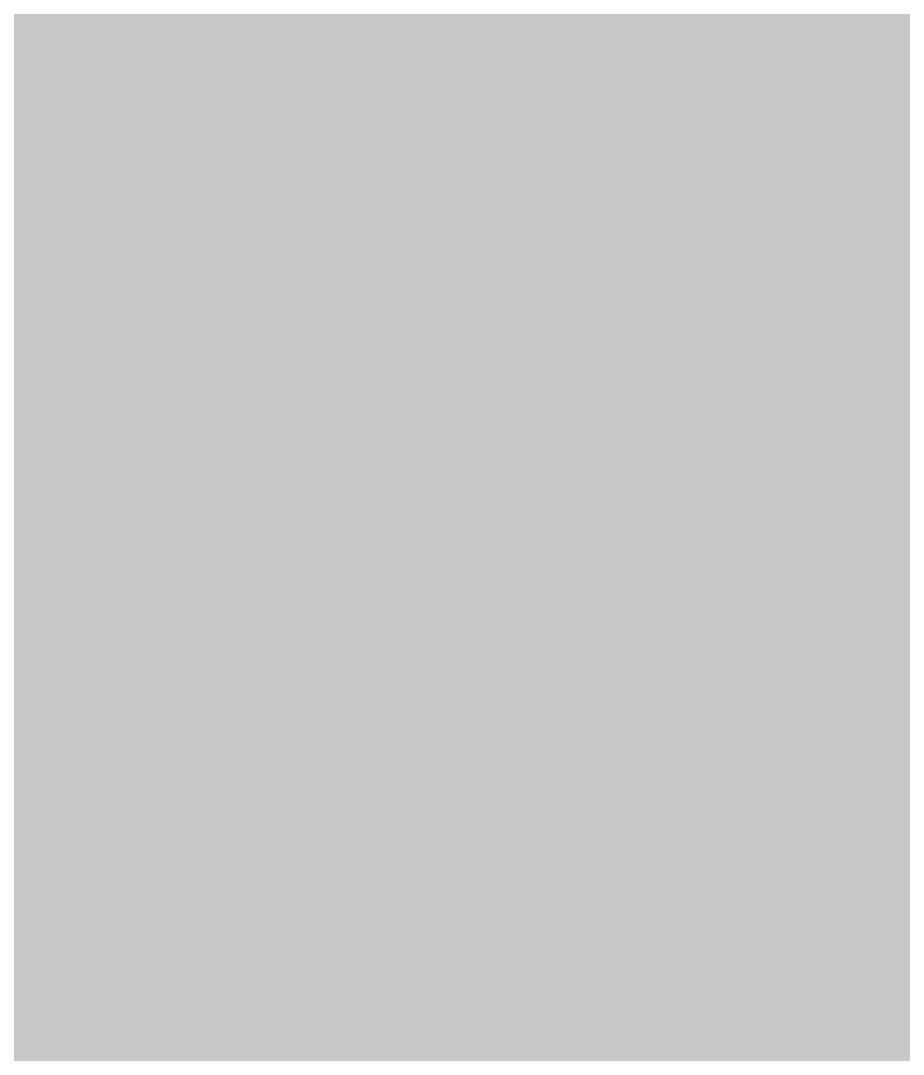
# Model space of a CAD drawing. Header units: millimetres. Extents: x -754 to 578, y -31 to 612.
# Drawn here: x 34.44 to 50.56, y 239.14 to 258.02 of the extents above; entities that cross this region are included whole.
import ezdxf

# ---------------------------------------------------------------- set-up
doc = ezdxf.new("R2010")
doc.units = ezdxf.units.MM
for name, color, linetype in [('Background Fill', 3, 'Continuous'), ('Images', 7, 'Continuous'), ('magpiefill', 3, 'Continuous')]:
    doc.layers.add(name, color=color, linetype=linetype)
picture_1 = doc.add_image_def('image1.jpg', size_in_pixel=(3877, 2482))

msp = doc.modelspace()

# ---------------------------------------------------------------- hatches: boundary and pattern name
at = {"layer": 'Background Fill', "true_color": 0x608000}
h = msp.add_hatch(color=66, dxfattribs=at)
h.dxf.hatch_style = 1
edge = h.paths.add_edge_path()
edge.add_arc((376.6532146460902, 276.531508869247), 365.7629443210776, 176.7919901476864, 183.9233746687262)
edge.add_arc((133.8374676579463, 259.2283183268966), 122.3340440395195, 183.6195856983223, 197.1683515683287)
edge.add_arc((24.55923343580579, 255.2968345977195), 33.06552170640433, 256.7034174919814, 268.4011139625683)
edge.add_arc((24.16992790803101, 246.1092003096776), 23.87097146563052, 268.7198628156944, 301.7757663762422)
edge.add_arc((6.285144653563535, 271.3474496466107), 54.77789923509462, 303.7779035900384, 336.8879734464464)
edge.add_arc((52.30048252020208, 252.4870421142255), 5.102959599765063, 254.384903360388, 328.824933411809, ccw=False)
edge.add_arc((7.292441665671056, 271.8288436174069), 49.92334009274214, 330.9302936293311, 352.0400174555955)
edge.add_arc((50.38940195992937, 268.6021330476465), 7.33865160717493, 285.0504608128425, 329.8428390468186, ccw=False)
edge.add_arc((52.12306075032679, 262.0122561988131), 0.5259485409149743, 171.3325297132818, 289.0846071006343, ccw=False)
edge.add_arc((16.64306726326045, 276.2065121965963), 37.7019668665434, 338.0137831002426, 363.9508925965004)
edge.add_arc((47.18092559481738, 280.5249504883629), 7.280765375083003, 297.6993291748943, 346.32952133307856, ccw=False)
edge.add_arc((50.21930293766126, 275.4437634670579), 1.408347699717135, 237.8436587276291, 284.2199327254814, ccw=False)
edge.add_arc((5.031847200155447, 281.9599394829845), 45.10151512056127, 350.1590330487046, 372.4891597315885)
edge.add_arc((41.64524126144794, 293.1920568739727), 7.566770331701877, 300.04355044286524, 348.73077371804266, ccw=False)
edge.add_arc((43.75385213140538, 284.1694602761676), 2.989084643609619, 55.80835803819905, 74.18013113411193)
edge.add_arc((7.950478925571026, 289.2936049017273), 36.68719382040134, 356.4865807875378, 372.1256817894662)
edge.add_line((43.81915139898453, 297.0000000000001), (11.463438900309, 297.0000000000003))
at = {"layer": 'Background Fill', "true_color": 0x010101}
h = msp.add_hatch(color=18, dxfattribs=at)
h.dxf.hatch_style = 1
edge = h.paths.add_edge_path()
edge.add_arc((14.13714228953993, 66.05036821475277), 5.807913626416285, 1.275464197753082, 62.44846320262373)
edge.add_arc((50.2300056646719, 133.5330695052299), 70.72090762997269, 224.7441867399971, 241.8117518982108, ccw=False)
edge.add_line((-8.526512829121202e-14, 83.74960531345087), (-2.842170943040401e-14, 297.0000000000001))
edge.add_line((-2.842170943040401e-14, 297.0000000000001), (56.60530441884882, 297.0000000000001))
edge.add_arc((32.46192734543833, 286.6598327097169), 26.26445727784844, -0.7870689497186163, 23.184566146012514, ccw=False)
edge.add_arc((55.94586765978195, 280.4126890830185), 6.508974787456369, 23.394349586185626, 64.73526677781842, ccw=False)
edge.add_arc((41.39813678510311, 275.6309811846147), 21.80360699868279, -10.658370673932325, 19.745368234292016, ccw=False)
edge.add_arc((56.99477431186929, 265.3853805578483), 8.520516004142252, 6.597388694866822, 46.81746160936768, ccw=False)
edge.add_arc((33.63526983047495, 265.6540479114007), 31.83152293101469, -21.311215793629685, 1.2785719473700965, ccw=False)
edge.add_arc((92.07498770003942, 209.0163113292386), 53.47699986028081, 57.56841699448552, 122.56565088630231, ccw=False)
edge.add_arc((123.4994929736408, 260.7114694069786), 7.110169438287065, 247.28817460529, 292.7118253947006)
edge.add_arc((149.4809779367527, 208.0806199916125), 51.59995031804294, 30.370672416276307, 116.76394834516441, ccw=False)
edge.add_arc((132.1499750118538, 199.586824854514), 70.86157634069299, 19.9064946490883, 29.210952333169587, ccw=False)
edge.add_arc((94.42696192880095, 102.4732001880038), 159.9638247332563, 43.73915488850821, 49.281844762795686, ccw=False)
edge.add_line((210, 213.0683994250644), (210, 197.5844620327144))
edge.add_line((210, 197.5844620327144), (117.4340023759941, 197.5844620327144))
edge.add_line((117.4340023759941, 197.5844620327144), (117.4340023759941, 243.4484232488084))
edge.add_arc((92.06673974743109, 208.9162420660986), 42.84821525457027, 53.69907996296252, 165.6151780016992)
edge.add_line((50.56185860601263, 219.5611653602663), (50.56185860601269, 23.20550962208995))
edge.add_arc((69.46115185486681, 69.06541166220961), 49.60155139141874, 183.33528897361, 247.60298427575128, ccw=False)
at = {"layer": 'magpiefill', "true_color": 0x010101}
h = msp.add_hatch(color=18, dxfattribs=at)
h.dxf.hatch_style = 1
edge = h.paths.add_edge_path()
edge.add_line((34.93095430122935, 258.5752140283353), (33.09279269762033, 258.387297518959))
edge.add_line((33.09279269762033, 258.387297518959), (29.96416467604217, 256.3323769385913))
edge.add_line((29.96416467604217, 256.3323769385913), (23.52813624865416, 251.6864686364415))
edge.add_line((23.52813624865416, 251.6864686364415), (19.77378490578644, 248.1126916499315))
edge.add_line((19.77378490578644, 248.1126916499315), (19.14806158449687, 248.1126916499315))
edge.add_line((19.14806158449687, 248.1126916499315), (18.52233540942484, 248.6487587913459))
edge.add_line((18.52233540942484, 248.6487587913459), (18.43294636352653, 249.006135896559))
edge.add_line((18.43294636352653, 249.006135896559), (16.55577069209244, 247.5766259921118))
edge.add_line((16.55577069209244, 247.5766259921118), (14.05287169936923, 245.7897374988568))
edge.add_line((14.05287169936923, 245.7897374988568), (13.78470456167383, 246.9512153161913))
edge.add_line((13.78470456167383, 246.9512153161913), (13.87409360757215, 247.5766259921118))
edge.add_line((13.87409360757215, 247.5766259921118), (14.94676501213712, 248.738102325852))
edge.add_line((14.94676501213712, 248.738102325852), (15.30432119573084, 249.006135896559))
edge.add_line((15.30432119573084, 249.006135896559), (15.03615405803544, 249.1848244491657))
edge.add_line((15.03615405803544, 249.1848244491657), (13.33775647839843, 248.0233481154255))
edge.add_line((13.33775647839843, 248.0233481154255), (12.89081124890595, 248.3807252206386))
edge.add_line((12.89081124890595, 248.3807252206386), (12.89081124890595, 248.6487587913459))
edge.add_line((12.89081124890595, 248.6487587913459), (12.1756960279356, 248.6487587913459))
edge.add_line((12.1756960279356, 248.6487587913459), (11.9075288902402, 249.006135896559))
edge.add_line((11.9075288902402, 249.006135896559), (14.23164979116632, 250.2569572483999))
edge.add_line((14.23164979116632, 250.2569572483999), (14.67859502065835, 251.0610564769268))
edge.add_line((14.67859502065835, 251.0610564769268), (15.48309928752792, 251.7758121709478))
edge.add_line((15.48309928752792, 251.7758121709478), (13.87409360757215, 251.5077786002405))
edge.add_line((13.87409360757215, 251.5077786002405), (15.12554310393375, 252.5799113994747))
edge.add_line((15.12554310393375, 252.5799113994747), (19.32683967629396, 254.9922105686501))
edge.add_line((19.32683967629396, 254.9922105686501), (23.25996911095876, 257.8512318611392))
edge.add_line((23.25996911095876, 257.8512318611392), (27.72943282101437, 260.4422195829211))
edge.add_line((27.72943282101437, 260.4422195829211), (30.41111275931758, 262.0504180399751))
edge.add_line((30.41111275931758, 262.0504180399751), (30.67927989701298, 263.0332073047032))
edge.add_line((30.67927989701298, 263.0332073047032), (31.66256225567918, 263.6586179806234))
edge.add_line((31.66256225567918, 263.6586179806234), (32.73523366024369, 263.2118958573096))
edge.add_line((32.73523366024369, 263.2118958573096), (33.4503488812145, 263.3012408754103))
edge.add_line((33.4503488812145, 263.3012408754103), (34.9699655152715, 264.5520622272509))
edge.add_line((34.9699655152715, 264.5520622272509), (36.22141786541602, 265.356161455778))
edge.add_line((36.22141786541602, 265.356161455778), (36.31080691131433, 263.569272962523))
edge.add_line((36.31080691131433, 263.569272962523), (35.9532478739377, 262.2291080761761))
edge.add_line((35.9532478739377, 262.2291080761761), (35.59569169034353, 262.0504180399751))
edge.add_line((35.59569169034353, 262.0504180399751), (35.05935456116981, 262.2291080761761))
edge.add_line((35.05935456116981, 262.2291080761761), (34.34424219398193, 261.5143523821553))
edge.add_line((34.34424219398193, 261.5143523821553), (35.44761174261771, 260.5762549132039))
edge.add_line((35.44761174261771, 260.5762549132039), (35.64135792641514, 261.4154010907293))
edge.add_line((35.64135792641514, 261.4154010907293), (36.54550773539836, 261.9317987384375))
edge.add_line((36.54550773539836, 261.9317987384375), (37.90173102198173, 261.9963484444008))
edge.add_line((37.90173102198173, 261.9963484444008), (38.67671575717236, 261.7381496205469))
edge.add_line((38.67671575717236, 261.7381496205469), (38.67671575717236, 261.1572022668754))
edge.add_line((38.67671575717236, 261.1572022668754), (38.03089609577432, 260.8990034430215))
edge.add_line((38.03089609577432, 260.8990034430215), (36.80383502920108, 260.6408046191673))
edge.add_line((36.80383502920108, 260.6408046191673), (35.3830277788295, 259.5434596177879))
edge.add_line((35.3830277788295, 259.5434596177879), (35.3830277788295, 258.7688631462258))
edge.add_line((35.3830277788295, 258.7688631462258), (36.54550773539836, 259.2207110879704))
edge.add_line((36.54550773539836, 259.2207110879704), (39.3871193823577, 260.31805608935))
edge.add_line((39.3871193823577, 260.31805608935), (41.26000296411235, 261.3508513847657))
edge.add_line((41.26000296411235, 261.3508513847657), (43.13288369208362, 262.7063952099993))
edge.add_line((43.13288369208362, 262.7063952099993), (45.58700582523102, 264.5137869769774))
edge.add_line((45.58700582523102, 264.5137869769774), (44.29536364865248, 264.0619390352329))
edge.add_line((44.29536364865248, 264.0619390352329), (43.06830258207879, 263.6100910934883))
edge.add_line((43.06830258207879, 263.6100910934883), (41.77666040550025, 263.9328396233059))
edge.add_line((41.77666040550025, 263.9328396233059), (40.61418044893139, 264.9010852127583))
edge.add_line((40.61418044893139, 264.9010852127583), (39.90377682374606, 266.3211772603611))
edge.add_line((39.90377682374606, 266.3211772603611), (39.64544952994333, 267.9349199094486))
edge.add_line((39.64544952994333, 267.9349199094486), (39.96836078753381, 269.4195631466091))
edge.add_line((39.96836078753381, 269.4195631466091), (41.32458407411718, 270.9042063837696))
edge.add_line((41.32458407411718, 270.9042063837696), (40.61418044893139, 270.6460075599155))
edge.add_line((40.61418044893139, 270.6460075599155), (37.25591136058415, 268.903165498901))
edge.add_line((37.25591136058415, 268.903165498901), (34.34971289605369, 267.2894228498135))
edge.add_line((34.34971289605369, 267.2894228498135), (32.73516231566759, 265.9984287305435))
edge.add_line((32.73516231566759, 265.9984287305435), (31.89559361668921, 264.7719858008313))
edge.add_line((31.89559361668921, 264.7719858008313), (30.99144380770599, 264.0619390352329))
edge.add_line((30.99144380770599, 264.0619390352329), (30.02271288871793, 263.8037402113789))
edge.add_line((30.02271288871793, 263.8037402113789), (29.44147148354227, 264.0619390352329))
edge.add_line((29.44147148354227, 264.0619390352329), (29.11856307973471, 264.4492372710138))
edge.add_line((29.11856307973471, 264.4492372710138), (29.18314418973955, 265.3529316709084))
edge.add_line((29.18314418973955, 265.3529316709084), (29.82896385113759, 266.837574908069))
edge.add_line((29.82896385113759, 266.837574908069), (29.37689037353744, 267.8058204975216))
edge.add_line((29.37689037353744, 267.8058204975216), (29.24772529974439, 266.9666743199959))
edge.add_line((29.24772529974439, 266.9666743199959), (28.66648674835164, 266.579376084215))
edge.add_line((28.66648674835164, 266.579376084215), (27.24567949798052, 265.7402299066896))
edge.add_line((27.24567949798052, 265.7402299066896), (26.79360602038037, 266.0629784365071))
edge.add_line((26.79360602038037, 266.0629784365071), (26.3415296889973, 266.3211772603611))
edge.add_line((26.3415296889973, 266.3211772603611), (25.88945621139715, 266.7730252021056))
edge.add_line((25.88945621139715, 266.7730252021056), (25.69571002759972, 267.4830719677041))
edge.add_line((25.69571002759972, 267.4830719677041), (25.76029113760455, 267.9349199094486))
edge.add_line((25.76029113760455, 267.9349199094486), (25.17905258621136, 268.0640193213756))
edge.add_line((25.17905258621136, 268.0640193213756), (24.85614132862133, 268.3222181452295))
edge.add_line((24.85614132862133, 268.3222181452295), (24.40406499723781, 268.774066086974))
edge.add_line((24.40406499723781, 268.774066086974), (24.01657262964295, 269.2904637346821))
edge.add_line((24.01657262964295, 269.2904637346821), (24.21031881344038, 270.2587093241345))
edge.add_line((24.21031881344038, 270.2587093241345), (24.01657262964295, 270.2587093241345))
edge.add_line((24.01657262964295, 270.2587093241345), (23.43533407824975, 270.4523584420251))
edge.add_line((23.43533407824975, 270.4523584420251), (22.85409552685701, 270.968756089733))
edge.add_line((22.85409552685701, 270.968756089733), (22.53118426926653, 271.6142531493681))
edge.add_line((22.53118426926653, 271.6142531493681), (22.66034934305958, 272.1952005030396))
edge.add_line((22.66034934305958, 272.1952005030396), (22.78951156306925, 272.8406975626744))
edge.add_line((22.78951156306925, 272.8406975626744), (22.46660315926169, 272.905247268638))
edge.add_line((22.46660315926169, 272.905247268638), (21.8207806440812, 273.4861946223095))
edge.add_line((21.8207806440812, 273.4861946223095), (21.43328827648588, 274.2607896102772))
edge.add_line((21.43328827648588, 274.2607896102772), (21.49786938649072, 274.9708363758757))
edge.add_line((21.49786938649072, 274.9708363758757), (22.59576537927137, 275.6808831414742))
edge.add_line((22.59576537927137, 275.6808831414742), (24.08115659343071, 276.4554796130362))
edge.add_line((24.08115659343071, 276.4554796130362), (25.1144686224236, 277.2946257905617))
edge.add_line((25.1144686224236, 277.2946257905617), (26.01861843140682, 278.0692222621237))
edge.add_line((26.01861843140682, 278.0692222621237), (26.14778350519941, 278.1983216740507))
edge.add_line((26.14778350519941, 278.1983216740507), (26.47069476278989, 278.3274210859777))
edge.add_line((26.47069476278989, 278.3274210859777), (26.8581871303852, 278.6501696157952))
edge.add_line((26.8581871303852, 278.6501696157952), (26.92276824039004, 278.9083684396492))
edge.add_line((26.92276824039004, 278.9083684396492), (26.92276824039004, 279.1020175575397))
edge.add_line((26.92276824039004, 279.1020175575397), (26.8581871303852, 279.3602163813937))
edge.add_line((26.8581871303852, 279.3602163813937), (26.66444094658777, 279.5538654992843))
edge.add_line((26.66444094658777, 279.5538654992843), (26.47069476278989, 279.6829649112112))
edge.add_line((26.47069476278989, 279.6829649112112), (26.21236461520425, 279.7475146171748))
edge.add_line((26.21236461520425, 279.7475146171748), (26.40611079900214, 279.8766140291018))
edge.add_line((26.40611079900214, 279.8766140291018), (26.66444094658777, 279.8766140291018))
edge.add_line((26.66444094658777, 279.8766140291018), (26.92276824039004, 279.9411637350652))
edge.add_line((26.92276824039004, 279.9411637350652), (27.37484457177311, 279.9411637350652))
edge.add_line((27.37484457177311, 279.9411637350652), (27.63317186557583, 279.9411637350652))
edge.add_line((27.63317186557583, 279.9411637350652), (27.82691804937326, 280.0057134410288))
edge.add_line((27.82691804937326, 280.0057134410288), (28.02066423317115, 280.1348128529557))
edge.add_line((28.02066423317115, 280.1348128529557), (28.14982930696374, 280.4575613827733))
edge.add_line((28.14982930696374, 280.4575613827733), (28.21441327075149, 280.6512105006636))
edge.add_line((28.21441327075149, 280.6512105006636), (27.95608312316631, 280.9094093245178))
edge.add_line((27.95608312316631, 280.9094093245178), (27.11651442418793, 281.3612572662623))
edge.add_line((27.11651442418793, 281.3612572662623), (28.21441327075149, 281.1030584424082))
edge.add_line((28.21441327075149, 281.1030584424082), (28.79565182214469, 280.9739590304812))
edge.add_line((28.79565182214469, 280.9739590304812), (29.11856307973471, 281.1676081483718))
edge.add_line((29.11856307973471, 281.1676081483718), (29.11856307973471, 281.2967075602987))
edge.add_line((29.11856307973471, 281.2967075602987), (29.11856307973471, 281.6194560901163))
edge.add_line((29.11856307973471, 281.6194560901163), (28.92481404215437, 281.7485555020432))
edge.add_line((28.92481404215437, 281.7485555020432), (28.79565182214469, 282.0713040318608))
edge.add_line((28.79565182214469, 282.0713040318608), (29.3123092635326, 282.0067543258972))
edge.add_line((29.3123092635326, 282.0067543258972), (29.57063655733486, 282.0067543258972))
edge.add_line((29.57063655733486, 282.0067543258972), (29.95812892493018, 282.0067543258972))
edge.add_line((29.95812892493018, 282.0067543258972), (29.95812892493018, 282.1358537378242))
edge.add_line((29.95812892493018, 282.1358537378242), (29.89354781492534, 282.5231519736053))
edge.add_line((29.89354781492534, 282.5231519736053), (29.76438274113275, 282.7813493138649))
edge.add_line((29.76438274113275, 282.7813493138649), (29.69980163112791, 283.1040978436824))
edge.add_line((29.69980163112791, 283.1040978436824), (30.02271288871793, 283.1040978436824))
edge.add_line((30.02271288871793, 283.1040978436824), (30.28104018252066, 283.1686475496458))
edge.add_line((30.28104018252066, 283.1686475496458), (30.41020525631325, 283.3622966675364))
edge.add_line((30.41020525631325, 283.3622966675364), (30.47478636631809, 283.8141446092809))
edge.add_line((30.47478636631809, 283.8141446092809), (30.53936747632292, 283.9432440212079))
edge.add_line((30.53936747632292, 283.9432440212079), (30.79769762390856, 283.9432440212079))
edge.add_line((30.79769762390856, 283.9432440212079), (30.99144380770599, 283.9432440212079))
edge.add_line((30.99144380770599, 283.9432440212079), (31.12060888149904, 284.0723434331348))
edge.add_line((31.12060888149904, 284.0723434331348), (31.31435506529647, 284.0723434331348))
edge.add_line((31.31435506529647, 284.0723434331348), (31.37893617530131, 284.3950919629524))
edge.add_line((31.37893617530131, 284.3950919629524), (31.37893617530131, 284.5241913748794))
edge.add_line((31.37893617530131, 284.5241913748794), (31.05602491771083, 284.6532907868063))
edge.add_line((31.05602491771083, 284.6532907868063), (31.31435506529647, 284.7823901987333))
edge.add_line((31.31435506529647, 284.7823901987333), (31.50810124909435, 284.7823901987333))
edge.add_line((31.50810124909435, 284.7823901987333), (31.76642854289662, 284.7178404927699))
edge.add_line((31.76642854289662, 284.7178404927699), (32.0893398004871, 284.6532907868063))
edge.add_line((32.0893398004871, 284.6532907868063), (32.54141327808725, 284.7178404927699))
edge.add_line((32.54141327808725, 284.7178404927699), (33.18723579326775, 284.8469399046969))
edge.add_line((33.18723579326775, 284.8469399046969), (33.51014705085822, 284.8469399046969))
edge.add_line((33.51014705085822, 284.8469399046969), (33.51014705085822, 284.588741080843))
edge.add_line((33.51014705085822, 284.588741080843), (33.57472816086306, 284.2659925510254))
edge.add_line((33.57472816086306, 284.2659925510254), (34.02680449224613, 284.0723434331348))
edge.add_line((34.02680449224613, 284.0723434331348), (34.60804304363933, 284.2659925510254))
edge.add_line((34.60804304363933, 284.2659925510254), (34.93095430122935, 283.8786943152445))
edge.add_line((34.93095430122935, 283.8786943152445), (35.38348723789773, 283.4286073999767))
edge.add_arc((-76.72916099136648, 217.973307646923), 129.8215781707373, 24.7196834331034, 30.277882808560207, ccw=False)
edge.add_arc((43.29507845068406, 273.9876776487945), 2.717253438401656, 219.4264190677759, 277.5112522925736)
edge.add_arc((46.23167950775348, 268.9269057250914), 3.502217643125006, 76.09792839104102, 137.4828955815185, ccw=False)
edge.add_arc((46.04105670160197, 264.6436707254712), 7.751876948521335, 60.01917854986198, 82.34898294536907, ccw=False)
edge.add_arc((46.14576466513557, 259.940443523685), 12.02382861166447, 55.16074552816218, 71.73216053091483, ccw=False)
edge.add_arc((52.68048217801012, 264.0843435913512), 5.734500677390736, 86.65890143975243, 120.31950619075)
edge.add_arc((54.43622061698812, 261.2481553630661), 9.069487645513666, 120.8490791888012, 144.9821508602809)
edge.add_arc((48.2339431589979, 265.8014647757288), 1.387605128894925, 152.0183299640194, 206.9559763139688)
edge.add_arc((-57.83919877133971, 137.3643548795581), 165.3044430536458, 45.89312228263083, 50.63922831697852, ccw=False)
edge.add_line((57.21252739802526, 256.0600127560174), (57.08262319442724, 255.5413793316452))
edge.add_line((57.08262319442724, 255.5413793316452), (57.27636937822513, 255.2831805077913))
edge.add_line((57.27636937822513, 255.2831805077913), (57.85761078340079, 255.0895313899007))
edge.add_line((57.85761078340079, 255.0895313899007), (57.66386459960336, 254.7022331541198))
edge.add_line((57.66386459960336, 254.7022331541198), (57.92219189340562, 254.3794846243022))
edge.add_line((57.92219189340562, 254.3794846243022), (58.05135696719867, 254.0567360944847))
edge.add_line((58.05135696719867, 254.0567360944847), (57.5992806358156, 253.6694378587038))
edge.add_line((57.5992806358156, 253.6694378587038), (57.53469952581077, 253.2821396229226))
edge.add_line((57.53469952581077, 253.2821396229226), (57.7284457096082, 252.8948413871417))
edge.add_line((57.7284457096082, 252.8948413871417), (57.21178826822029, 252.7011922692511))
edge.add_line((57.21178826822029, 252.7011922692511), (56.69513082683238, 252.8302916811781))
edge.add_line((56.69513082683238, 252.8302916811781), (56.75971193683722, 252.3784437394336))
edge.add_line((56.75971193683722, 252.3784437394336), (56.04931116543435, 252.1847946215432))
edge.add_line((56.04931116543435, 252.1847946215432), (55.72639990784387, 252.3784437394336))
edge.add_line((55.72639990784387, 252.3784437394336), (55.53265372404644, 252.4429934453972))
edge.add_line((55.53265372404644, 252.4429934453972), (55.33890754024901, 252.1847946215432))
edge.add_line((55.33890754024901, 252.1847946215432), (55.01599628265853, 251.9265957976891))
edge.add_line((55.01599628265853, 251.9265957976891), (54.69308502506806, 252.0556952096163))
edge.add_line((54.69308502506806, 252.0556952096163), (53.85351632608968, 251.4747478559448))
edge.add_line((53.85351632608968, 251.4747478559448), (53.85351632608968, 251.7329466797987))
edge.add_line((53.85351632608968, 251.7329466797987), (53.27227777469693, 252.2493443275066))
edge.add_line((53.27227777469693, 252.2493443275066), (53.27227777469693, 252.5075431513608))
edge.add_line((53.27227777469693, 252.5075431513608), (53.14311270090388, 252.3784437394336))
edge.add_line((53.14311270090388, 252.3784437394336), (52.75562033330903, 251.7974963857621))
edge.add_line((52.75562033330903, 251.7974963857621), (52.75562033330903, 251.4101981499812))
edge.add_line((52.75562033330903, 251.4101981499812), (52.75562033330903, 250.5710519724557))
edge.add_line((52.75562033330903, 250.5710519724557), (52.30354685570887, 250.5710519724557))
edge.add_line((52.30354685570887, 250.5710519724557), (52.10980067191099, 250.7647010903461))
edge.add_line((52.10980067191099, 250.7647010903461), (52.04521670812323, 250.8938005022731))
edge.add_line((52.04521670812323, 250.8938005022731), (51.39939704672565, 251.0874496201636))
edge.add_line((51.39939704672565, 251.0874496201636), (51.07648578913518, 251.2810987380542))
edge.add_line((51.07648578913518, 251.2810987380542), (50.94732071534213, 251.1519993261272))
edge.add_line((50.94732071534213, 251.1519993261272), (50.94732071534213, 250.8292507963097))
edge.add_line((50.94732071534213, 250.8292507963097), (50.55982834774727, 250.3128531486016))
edge.add_line((50.55982834774727, 250.3128531486016), (50.30150105394455, 250.5065022664921))
edge.add_line((50.30150105394455, 250.5065022664921), (50.30150105394455, 250.7001513843827))
edge.add_line((50.30150105394455, 250.7001513843827), (49.526513464971, 250.5065022664921))
edge.add_line((49.526513464971, 250.5065022664921), (49.13902109737569, 250.0546543247476))
edge.add_line((49.13902109737569, 250.0546543247476), (48.29945525218068, 249.7319057949301))
edge.add_line((48.29945525218068, 249.7319057949301), (47.91196288458536, 249.9255549128206))
edge.add_line((47.91196288458536, 249.9255549128206), (47.71821384700456, 250.2483034426382))
edge.add_line((47.71821384700456, 250.2483034426382), (47.39530544319746, 250.2483034426382))
edge.add_line((47.39530544319746, 250.2483034426382), (46.68490181801167, 249.6673560889667))
edge.add_line((46.68490181801167, 249.6673560889667), (46.03907930283071, 249.0218590293316))
edge.add_line((46.03907930283071, 249.0218590293316), (45.39325964143313, 248.2472625577695))
edge.add_line((45.39325964143313, 248.2472625577695), (44.87660220004523, 247.6017654981347))
edge.add_line((44.87660220004523, 247.6017654981347), (44.42452586866216, 247.1499190399845))
edge.add_line((44.42452586866216, 247.1499190399845), (43.77870620726412, 246.956269922094))
edge.add_line((43.77870620726412, 246.956269922094), (43.19746480208846, 247.0853693340209))
edge.add_line((43.19746480208846, 247.0853693340209), (42.80997243449315, 247.4726660862077))
edge.add_line((42.80997243449315, 247.4726660862077), (42.42248006689783, 247.8599643219886))
edge.add_line((42.42248006689783, 247.8599643219886), (42.2287338831004, 248.4409116756601))
edge.add_line((42.2287338831004, 248.4409116756601), (41.90582262550993, 248.8927596174046))
edge.add_line((41.90582262550993, 248.8927596174046), (41.58291136791945, 248.9573093233682))
edge.add_line((41.58291136791945, 248.9573093233682), (41.19541900032414, 249.0864087352952))
edge.add_line((41.19541900032414, 249.0864087352952), (40.87251059651703, 249.0864087352952))
edge.add_line((40.87251059651703, 249.0864087352952), (40.29126919134092, 249.9901046187842))
edge.add_line((40.29126919134092, 249.9901046187842), (39.71003063994817, 250.7647010903461))
edge.add_line((39.71003063994817, 250.7647010903461), (39.45170334614591, 250.7647010903461))
edge.add_line((39.45170334614591, 250.7647010903461), (38.93504590475754, 251.0228999142003))
edge.add_line((38.93504590475754, 251.0228999142003), (38.03089609577432, 251.8620460917257))
edge.add_line((38.03089609577432, 251.8620460917257), (37.77256594818914, 252.2493443275066))
edge.add_line((37.77256594818914, 252.2493443275066), (37.64340372817946, 252.5075431513608))
edge.add_line((37.64340372817946, 252.5075431513608), (37.57881976439126, 252.8948413871417))
edge.add_line((37.57881976439126, 252.8948413871417), (37.32049247058899, 252.8948413871417))
edge.add_line((37.32049247058899, 252.8948413871417), (36.73925391919579, 253.0884905050323))
edge.add_line((36.73925391919579, 253.0884905050323), (36.67466995540804, 253.2175899169592))
edge.add_line((36.67466995540804, 253.2175899169592), (36.41634266160577, 253.6048881527402))
edge.add_line((36.41634266160577, 253.6048881527402), (36.35176155160093, 253.7339875646671))
edge.add_line((36.35176155160093, 253.7339875646671), (36.02885029401045, 254.4440343302656))
edge.add_line((36.02885029401045, 254.4440343302656), (35.64135792641514, 254.7022331541198))
edge.add_line((35.64135792641514, 254.7022331541198), (35.44761174261771, 254.8958822720101))
edge.add_line((35.44761174261771, 254.8958822720101), (35.18928159503207, 255.2831805077913))
edge.add_line((35.18928159503207, 255.2831805077913), (35.06011652123948, 255.7995781554991))
edge.add_line((35.06011652123948, 255.7995781554991), (35.06011652123948, 256.1223252017223))
edge.add_line((35.06011652123948, 256.1223252017223), (35.51219285262255, 256.7678222613574))
edge.add_line((35.51219285262255, 256.7678222613574), (35.31844666882466, 256.7032725553938))
edge.add_line((35.31844666882466, 256.7032725553938), (34.86637033744159, 257.2196702031019))
edge.add_line((34.86637033744159, 257.2196702031019), (34.80178922743676, 257.6715181448465))
edge.add_line((34.80178922743676, 257.6715181448465), (35.31844666882466, 258.4461146164083))
edge.add_line((35.31844666882466, 258.4461146164083), (34.93095430122935, 258.5752140283353))
at = {"layer": 'magpiefill'}
h = msp.add_hatch(color=251, dxfattribs=at)
h.dxf.hatch_style = 1
h.paths.add_polyline_path([(26.63758444505152, 276.991037802647), (28.9418133045378, 277.8354982656629), (26.73293219626544, 277.4675365355922), (24.74543075173941, 276.9949324647725), (24.08115659343071, 276.4554796130362), (25.20737383950177, 276.6098399938267)])
h.paths.add_polyline_path([(27.68640687707398, 275.0850487585458), (31.59564768886935, 277.086337254852), (29.02126973141026, 276.1333427328013), (26.16084852031076, 275.1803482107507), (23.87251098516549, 274.9897493063406), (21.50011916389576, 274.972291383618), (21.49786938649072, 274.9708363758757), (21.43328827648588, 274.2607896102772), (21.8207806440812, 273.4861946223095), (22.46660315926169, 272.905247268638), (22.78951156306925, 272.8406975626744), (24.34924974123328, 273.7508564276748)])
h.paths.add_polyline_path([(27.97244729938782, 273.0837602622394), (31.50029993765588, 275.4662465673659), (27.40036362343358, 273.4649580710595), (24.44459749244675, 272.5119635490089), (22.73859278335786, 272.5862274662218), (22.66034934305958, 272.1952005030396), (22.53118426926653, 271.6142531493681), (22.85409552685701, 270.968756089733), (23.43533407824975, 270.4523584420251), (24.01657262964295, 270.2587093241345), (24.15855423880635, 270.2587093241345), (25.20737383950177, 271.1777712181379)])
h.paths.add_polyline_path([(27.30501587221968, 270.0341777916772), (30.92821626170121, 273.0837602622394), (26.73293219626544, 270.5106750527025), (24.13579775067583, 269.8862906837833), (24.01657262964295, 269.2904637346821), (24.40406499723781, 268.774066086974), (24.85614132862133, 268.3222181452295), (25.17905258621136, 268.0640193213756), (25.39436207057136, 268.0161967401883), (25.68411259556956, 268.5093850844762)])
h.paths.add_polyline_path([(28.16314280181518, 268.7952834410914), (28.16314280181518, 269.557679058732), (26.92362769869237, 268.128187275656), (25.73435233766391, 267.7534366032058), (25.69571002759972, 267.4830719677041), (25.88945621139715, 266.7730252021056), (26.3415296889973, 266.3211772603611), (26.81552741445581, 266.0504582540189), (28.54453380666905, 267.2704922058103), (26.63758444505152, 266.9845938491951)])
h.paths.add_polyline_path([(31.11891176412814, 268.6046845366814), (29.56244340910314, 267.4084052161612), (29.82896385113759, 266.837574908069)], flags=17)
h.paths.add_polyline_path([(32.39187894204812, 265.4969599800104), (32.45377461846442, 266.6033960403749), (33.59794197037377, 269.3670801543219), (31.50029993765588, 266.4127971359649), (29.15943240951907, 265.0211287180762), (29.11856307973471, 264.4492372710138), (29.44147148354227, 264.0619390352329), (30.02271288871793, 263.8037402113789), (30.99144380770599, 264.0619390352329), (31.89559361668921, 264.7719858008313)])
h.paths.add_polyline_path([(35.98162725673205, 257.8358449655889), (40.08156357095486, 259.5512351052801), (37.98392153823626, 258.8841389398446), (35.0060622251185, 257.9777735678102), (34.80178922743676, 257.6715181448465), (34.86637033744159, 257.2196702031019), (35.04453923797624, 257.016151472428)])
h.paths.add_polyline_path([(36.64905868390019, 256.1204548258977), (38.55600521419115, 256.596952086923), (41.03503542043676, 258.2170427744093), (37.31649011106833, 256.8828504435382), (35.33994207672802, 256.5218740405788), (35.06011652123948, 256.1223252017223), (35.06011652123948, 255.7995781554991), (35.18928159503207, 255.2831805077913), (35.44761174261771, 254.8958822720101), (35.64135792641514, 254.7022331541198), (35.86014776714774, 254.5564463354039), (36.45836318147326, 255.2627597560522)])
h.paths.add_polyline_path([(38.36530971176421, 254.3097637620817), (40.08156357095481, 255.0721608516421), (41.89316235003186, 256.596952086923), (38.17461420933725, 254.8815619472318), (36.10726791836726, 254.271602495724), (36.35176155160092, 253.7339875646671), (36.41634266160577, 253.6048881527402), (36.67466995540804, 253.2175899169592), (36.73925391919579, 253.0884905050323), (37.32049247058899, 252.8948413871417), (37.50718278216914, 252.8948413871417), (37.98392153823647, 253.3567692400309)])
h.paths.add_polyline_path([(42.5605937772, 254.1191648576715), (45.80240316182724, 256.9781498957434), (43.3233729555816, 255.2627597560522), (39.4141321437867, 253.2614697878259), (37.61532812553824, 252.6759074129147), (37.64340372817946, 252.5075431513608), (37.77256594818914, 252.2493443275066), (38.03089609577432, 251.8620460917257), (38.93504590475754, 251.0228999142003), (39.45170334614591, 250.7647010903461), (39.50947989500014, 250.7647010903461), (39.8908680685274, 251.4507801959295), (40.4629517444821, 252.4037747179802)])
h.paths.add_polyline_path([(44.3721925562775, 252.9755714312107), (46.75587784263621, 255.9298559214876), (42.94198478205428, 252.7849725268006), (39.76606078960849, 250.6900316519133), (40.29126919134094, 249.9901046187842), (40.87251059651703, 249.0864087352952), (41.19541900032414, 249.0864087352952), (41.58291136791945, 248.9573093233682), (42.08385785245922, 250.4024862216738)])
h.paths.add_polyline_path([(45.89775091304071, 251.3554807437247), (48.94886762656755, 255.7392570170775), (47.42330926980432, 254.0238654054666), (44.94427906355871, 251.6413791003397), (42.94198478205431, 249.068293890803), (41.96659825140412, 248.807716619296), (42.2287338831004, 248.4409116756601), (42.42248006689783, 247.8599643219886), (42.80997243449315, 247.4726660862077), (43.19746480208846, 247.0853693340209), (43.77870620726412, 246.956269922094), (44.42452586866216, 247.1499190399845), (44.45218852627811, 247.177567631603), (44.65823580991787, 249.163593343008)])
h.paths.add_polyline_path([(49.13956029766791, 252.2131758135702), (49.80699172483605, 254.5956635906166), (47.70935252344475, 251.3554807437247), (46.75587784263622, 250.3071867694689), (46.27763979565314, 249.2602993020725), (46.68490181801168, 249.6673560889667), (47.39530544319746, 250.2483034426382), (47.71821384700456, 250.2483034426382), (48.09074069697247, 250.6883845782891)])
h.paths.add_polyline_path([(50.76046640564505, 252.6896730745955), (48.97485921819727, 249.9915467013728), (49.13902109737569, 250.0546543247476), (49.526513464971, 250.5065022664921), (50.14734544329737, 250.661631931369)])
h.paths.add_polyline_path([(52.75562033330903, 251.6413791003397), (51.90463375755394, 252.5943736223903), (51.3862059307564, 251.0953603012297), (51.39939704672565, 251.0874496201636), (52.04521670812323, 250.8938005022731), (52.10980067191099, 250.7647010903461), (52.30354685570887, 250.5710519724557), (52.75562033330903, 250.5710519724557), (52.75562033330903, 251.4101981499812)])
h = msp.add_hatch(color=255, dxfattribs=at)
h.dxf.hatch_style = 1
h.paths.add_polyline_path([(52.00254957552022, 248.9053020331827), (52.07948027547303, 249.2927500890561), (52.15019721017924, 249.651315545089), (52.2113313575974, 249.9697134313632), (52.25951369568602, 250.2366587779609), (52.29137520240369, 250.4408666149645), (52.30354685570887, 250.5710519724557), (52.10980067191099, 250.7647010903461), (52.04521670812323, 250.8938005022731), (51.38496652659806, 251.091776613689), (51.3862059307564, 251.0953603012297), (51.07648578913518, 251.2810987380542), (50.94732071534213, 251.1519993261272), (50.94732071534213, 250.8292507963097), (50.86982939794362, 250.7259808034818), (50.71620485704068, 250.2729203733815), (50.57333464256084, 249.850695704272), (50.44073299412881, 249.4571561902803), (50.31791415136908, 249.0901512255331), (50.20439235390631, 248.7475302041574), (50.09968184136514, 248.4271425202801), (50.00329685337019, 248.1268375680281), (49.91475162954609, 247.8444647415283), (49.83363235712247, 247.5783084365312), (49.75981301374927, 247.3283930552819), (49.69323952468147, 247.0951780016487), (49.63385781517403, 246.8791226795003), (49.58161381048197, 246.6806864927052), (49.53645343586021, 246.5003288451318), (49.49832261656377, 246.3385091406489), (49.46716727784761, 246.1956867831248), (49.44296939423586, 246.0718302524413), (49.42585513732928, 245.9649443325329), (49.41598672799779, 245.8725428833474), (49.41352638711126, 245.7921397648324), (49.41863633553962, 245.7212488369356), (49.43147879415278, 245.6573839596047), (49.45221598382065, 245.5980589927874), (49.48101012541315, 245.5407877964315), (49.51795134238357, 245.4836517186777), (49.56284136851889, 245.4270020604399), (49.61540984018947, 245.3717576108248), (49.67538639376566, 245.3188371589393), (49.74250066561785, 245.2691594938904), (49.8164822921164, 245.2236434047848), (49.89706090963166, 245.1832076807295), (49.98396615453399, 245.1487711108314), (50.07675192279635, 245.121261492518), (50.17426914880176, 245.1016426565006), (50.27519302653593, 245.0908874418107), (50.37819874998443, 245.0899686874802), (50.48196151313294, 245.0998592325408), (50.58515650996711, 245.1215319160245), (50.68645893447253, 245.1559595769629), (50.78454398063488, 245.2041150543877), (50.87856613685804, 245.2672464738777), (50.96959706921911, 245.3477031071982), (51.05918773821335, 245.4481095126617), (51.14888910433618, 245.5710902485803), (51.24025212808289, 245.7192698732665), (51.33482776994879, 245.8952729450324), (51.43416699042928, 246.1017240221904), (51.53982075001963, 246.3412476630526), (51.57070349000634, 246.5378371605199), (51.63060806618998, 246.9010247202594), (51.69651480782991, 247.2838581776181), (51.76772076006668, 247.681446336694), (51.84352296804073, 248.0888980015851), (51.92277413236231, 248.5002563473863)])
h = msp.add_hatch(color=255, dxfattribs=at)
h.dxf.hatch_style = 1
h.paths.add_polyline_path([(50.10584033199289, 249.2074232517162), (50.24082869961696, 249.5404041109303), (50.36508356309054, 249.8427984957193), (50.47321381495391, 250.1038627327281), (50.55982834774724, 250.3128531486016), (50.30150105394455, 250.5065022664921), (50.30150105394455, 250.7001513843827), (49.526513464971, 250.5065022664921), (49.13902109737569, 250.0546543247476), (48.58367537797415, 249.8411665852176), (48.30020092252158, 249.2957089548066), (48.06426905134589, 248.8221913327582), (47.87084921800626, 248.4141043884622), (47.71491087606202, 248.0649387913085), (47.59142347907243, 247.7681852106867), (47.4953564805968, 247.5173343159869), (47.42167933419441, 247.3058767765989), (47.36536149342453, 247.1273032619122), (47.32208015926503, 246.9757569576772), (47.290343522368, 246.8479911150835), (47.26936752080422, 246.7414115016812), (47.25836809264433, 246.6534238850202), (47.25656117595909, 246.5814340326505), (47.26316270881915, 246.5228477121219), (47.27738862929527, 246.4750706909845), (47.29845487545813, 246.4355087367883), (47.32562695081, 246.40186487304), (47.35836862057926, 246.3730311470736), (47.39619321542585, 246.34819686218), (47.43861406600979, 246.3265513216502), (47.48514450299098, 246.3072838287748), (47.53529785702938, 246.2895836868449), (47.58858745878494, 246.2726401991513), (47.64452663891782, 246.2556426689849), (47.70255663179249, 246.2379155151337), (47.76183028659526, 246.2193236183744), (47.8214283562165, 246.1998669749811), (47.88043159354703, 246.1795455812277), (47.93792075147755, 246.1583594333883), (47.99297658289876, 246.1363085277366), (48.04467984070146, 246.1133928605468), (48.09211127777637, 246.0896124280926), (48.13469411366901, 246.065174406228), (48.17322143454427, 246.0411146891252), (48.2088287932218, 246.0186763505366), (48.2426517425213, 245.9991024642142), (48.27582583526245, 245.9836361039103), (48.30948662426491, 245.9735203433771), (48.34476966234834, 245.9699982563668), (48.38281050233249, 245.9743129166315), (48.4244923504703, 245.9875993036626), (48.46968902674814, 246.0105600199087), (48.51802200458573, 246.0437895735571), (48.56911275740271, 246.0878824727957), (48.62258275861876, 246.1434332258119), (48.67805348165359, 246.2110363407932), (48.73514639992689, 246.2912863259274), (48.79348298685829, 246.384777689402), (48.85344979016466, 246.4927726192304), (48.91849365475139, 246.6192040227288), (48.99282649982092, 246.7686724870389), (49.08066024457597, 246.9457785993029), (49.18620680821886, 247.1551229466625), (49.31367810995221, 247.4013061162596), (49.46728606897855, 247.6889286952363), (49.65124260450034, 248.0225912707342), (49.69038527881546, 248.1323985610755), (49.82522751413239, 248.4926768034337), (49.96550956767811, 248.8545995914323)])
h = msp.add_hatch(color=253, dxfattribs=at)
h.dxf.hatch_style = 1
h.paths.add_polyline_path([(51.36582693299263, 244.7119861820055), (51.36536739132356, 244.7994153684746), (51.36728709805357, 244.9028422894267), (51.37337047602134, 245.0292929805234), (51.38540194806552, 245.1857934774267), (51.40516593702486, 245.3793698157981), (51.43403230278827, 245.6150618260389), (51.47171265344599, 245.8899645175076), (51.51750403413851, 246.1991866943019), (51.53982075001963, 246.3412476630526), (51.43416699042928, 246.1017240221904), (51.33482776994879, 245.8952729450324), (51.24025212808289, 245.7192698732665), (51.14888910433618, 245.5710902485803), (51.05918773821335, 245.4481095126617), (50.96959706921911, 245.3477031071982), (50.87856613685804, 245.2672464738777), (50.78454398063488, 245.2041150543877), (50.68645893447254, 245.1559595769629), (50.58515650996711, 245.1215319160245), (50.48196151313294, 245.0998592325408), (50.37819874998442, 245.0899686874802), (50.27519302653593, 245.0908874418107), (50.17426914880176, 245.1016426565006), (50.07675192279635, 245.121261492518), (49.98396615453399, 245.1487711108314), (49.89706090963165, 245.1832076807295), (49.8164822921164, 245.2236434047848), (49.74250066561785, 245.2691594938904), (49.67538639376568, 245.3188371589393), (49.61540984018947, 245.3717576108248), (49.56284136851889, 245.4270020604399), (49.51795134238358, 245.4836517186777), (49.48101012541315, 245.5407877964315), (49.45221598382065, 245.5980589927874), (49.43147879415278, 245.6573839596047), (49.41863633553962, 245.7212488369356), (49.41352638711126, 245.7921397648324), (49.41598672799779, 245.8725428833474), (49.42585513732928, 245.9649443325329), (49.44296939423586, 246.0718302524413), (49.46716727784761, 246.1956867831248), (49.49832261656377, 246.3385091406489), (49.53645343586022, 246.5003288451318), (49.58161381048197, 246.6806864927052), (49.63385781517403, 246.8791226795003), (49.69323952468146, 247.0951780016487), (49.75981301374927, 247.3283930552819), (49.83363235712247, 247.5783084365312), (49.91475162954607, 247.8444647415283), (50.00329685337019, 248.1268375680281), (50.09968184136514, 248.4271425202801), (50.20439235390631, 248.7475302041574), (50.31791415136905, 249.0901512255331), (50.44073299412875, 249.4571561902802), (50.57333464256087, 249.850695704272), (50.71620485704068, 250.2729203733815), (50.86982939794362, 250.7259808034818), (50.55982834774721, 250.3128531486015), (50.47321381495391, 250.1038627327281), (50.36508356309054, 249.8427984957193), (50.24082869961697, 249.5404041109304), (50.10584033199291, 249.2074232517162), (49.96550956767811, 248.8545995914323), (49.82522751413239, 248.4926768034337), (49.69038527881546, 248.1323985610755), (49.56637396918711, 247.7845085377128), (49.45752846155813, 247.4579372752256), (49.36395870764345, 247.154362789592), (49.284718428009, 246.8736499653147), (49.21886134322077, 246.6156636868967), (49.16544117384467, 246.3802688388407), (49.12351164044671, 246.1673303056495), (49.09212646359279, 245.976712971826), (49.07033936384892, 245.8082817218731), (49.05696523362019, 245.6615276182672), (49.04986365266834, 245.5344464353801), (49.0466553725943, 245.4246601255571), (49.04496114499898, 245.3297906411439), (49.042235970378, 245.2421281066167), (49.21849138628386, 244.9211021853793), (49.38145860679094, 244.6405894695777), (49.53215952817916, 244.3976929960358), (49.67184547326974, 244.1890979314863), (49.80176776488378, 244.0114894426616), (49.92317772584251, 243.8615526962945), (50.03732667896708, 243.7359728591173), (50.14546594707869, 243.6314350978628), (50.24862027147563, 243.5449608648162), (50.34690806736495, 243.4749167544738), (50.44022116843078, 243.4200056468844), (50.52845140835726, 243.378930422097), (50.61149062082859, 243.3503939601605), (50.68923063952889, 243.3330991411239), (50.76156329814236, 243.3257488450361), (50.82838043035312, 243.327045951946), (50.88966399610297, 243.3360176228219), (50.94575646036412, 243.352988142309), (50.99709041436648, 243.378606075972), (51.04409844933988, 243.4135199893755), (51.08721315651422, 243.458378448084), (51.12686712711934, 243.5138300176621), (51.16349295238507, 243.5805232636745), (51.19752322354134, 243.6591067516857), (51.22926436077807, 243.7496075110052), (51.25851810012568, 243.8495664259222), (51.28496000657464, 243.9559028444707), (51.30826564511548, 244.0655361146848), (51.3281105807387, 244.1753855845985), (51.3441703784348, 244.282370602246), (51.35612060319426, 244.3834105156612), (51.3636368200076, 244.4754246728782), (51.36674607017332, 244.5570168698691), (51.3668813002221, 244.6335286943576)])
h = msp.add_hatch(color=255, dxfattribs=at)
h.dxf.hatch_style = 1
h.paths.add_polyline_path([(47.96220807569115, 249.1636464144191), (48.12922161734757, 249.4428243420981), (48.29945525218068, 249.7319057949301), (47.91196288458536, 249.9255549128206), (47.71821384700456, 250.2483034426382), (47.39530544319746, 250.2483034426382), (46.68490181801167, 249.6673560889667), (46.03907930283071, 249.0218590293316), (45.87689169958199, 248.8273311251552), (45.8735192041282, 248.6081097991424), (45.88290536257099, 248.4180079279089), (45.90356740654238, 248.2547494981935), (45.93402256767428, 248.1160584967346), (45.97278807759866, 247.9996589102711), (46.01838116794752, 247.9032747255415), (46.0693190703528, 247.8246299292844), (46.12411901644649, 247.7614485082385), (46.18154085773011, 247.7117301952068), (46.24131492518353, 247.6745777072488), (46.30341416965618, 247.6493695074885), (46.36781154199744, 247.6354840590498), (46.43447999305684, 247.6322998250566), (46.5033924736837, 247.6391952686328), (46.57452193472753, 247.6555488529022), (46.64784132703775, 247.680739040989), (46.72372289339589, 247.7147249635621), (46.80413604431206, 247.7597884214726), (46.89144948222847, 247.8187918831166), (46.98803190958733, 247.8945978168904), (47.09625202883089, 247.9900686911901), (47.21847854240136, 248.1080669744119), (47.35708015274092, 248.251455134952), (47.51442556229188, 248.4230956412068), (47.64564174245214, 248.6404601206198), (47.80036474484734, 248.895736758418)])
h = msp.add_hatch(color=253, dxfattribs=at)
h.dxf.hatch_style = 1
h.paths.add_polyline_path([(49.07033936384892, 245.8082817218731), (49.09212646359279, 245.976712971826), (49.12351164044671, 246.1673303056495), (49.16544117384467, 246.3802688388407), (49.21886134322077, 246.6156636868967), (49.284718428009, 246.8736499653147), (49.36395870764343, 247.154362789592), (49.45752846155813, 247.4579372752256), (49.56637396918711, 247.7845085377128), (49.65124260450035, 248.0225912707342), (49.46728606897854, 247.6889286952363), (49.31367810995221, 247.4013061162596), (49.18620680821887, 247.1551229466625), (49.08066024457594, 246.9457785993029), (48.99282649982094, 246.7686724870389), (48.91849365475139, 246.6192040227288), (48.85344979016466, 246.4927726192304), (48.79348298685829, 246.384777689402), (48.73514639992689, 246.2912863259274), (48.67805348165359, 246.2110363407932), (48.62258275861876, 246.1434332258119), (48.56911275740271, 246.0878824727957), (48.51802200458573, 246.0437895735571), (48.46968902674814, 246.0105600199087), (48.4244923504703, 245.9875993036626), (48.38281050233249, 245.9743129166315), (48.34476966234834, 245.9699982563668), (48.30948662426491, 245.9735203433771), (48.27582583526245, 245.9836361039103), (48.2426517425213, 245.9991024642142), (48.20882879322181, 246.0186763505366), (48.17322143454427, 246.0411146891252), (48.13469411366901, 246.065174406228), (48.09211127777635, 246.0896124280926), (48.04467984070146, 246.1133928605468), (47.99297658289876, 246.1363085277366), (47.93792075147752, 246.1583594333883), (47.880431593547, 246.1795455812277), (47.8214283562165, 246.1998669749811), (47.76183028659526, 246.2193236183744), (47.70255663179253, 246.2379155151337), (47.64452663891764, 246.2556426689849), (47.58858745878496, 246.2726401991513), (47.53529785702938, 246.2895836868449), (47.48514450299098, 246.3072838287748), (47.43861406600979, 246.3265513216502), (47.39619321542585, 246.34819686218), (47.35836862057926, 246.3730311470736), (47.32562695081, 246.40186487304), (47.29845487545813, 246.4355087367883), (47.27738862929527, 246.4750706909845), (47.26316270881915, 246.5228477121219), (47.25656117595909, 246.5814340326505), (47.25836809264433, 246.6534238850202), (47.26936752080422, 246.7414115016812), (47.290343522368, 246.8479911150835), (47.32208015926503, 246.9757569576772), (47.36536149342453, 247.1273032619122), (47.42167933419441, 247.3058767765989), (47.4953564805968, 247.5173343159869), (47.59142347907243, 247.7681852106867), (47.71491087606202, 248.0649387913085), (47.87084921800624, 248.4141043884622), (48.06426905134589, 248.8221913327582), (48.30020092252158, 249.2957089548066), (48.58367537797415, 249.8411665852176), (48.29945525218068, 249.7319057949301), (48.12922161734757, 249.4428243420981), (47.96220807569119, 249.1636464144191), (47.8003647448474, 248.8957367584181), (47.64564174245204, 248.6404601206197), (47.49998918614128, 248.3991812475493), (47.36535719355069, 248.1732648857314), (47.24369588231627, 247.9640757816911), (47.13695537007393, 247.7729786819534), (47.04655347337874, 247.6007956039323), (46.97177880446239, 247.4461776486002), (46.91138767447586, 247.307233187818), (46.86413639456998, 247.1820705934473), (46.82878127589575, 247.0687982373494), (46.80407862960402, 246.9655244913856), (46.78878476684571, 246.8703577274173), (46.78165599877175, 246.7814063173057), (46.78122333014321, 246.6970939036477), (46.78511654016171, 246.6171052119818), (46.79074010163899, 246.541440238582), (46.79440612006753, 246.4864765631777), (46.93542514749495, 246.1252828827536), (47.07070405783386, 245.8258565754908), (47.20066117162833, 245.5811958727033), (47.32571480942224, 245.3842990057051), (47.44628329175967, 245.2281642058101), (47.56278493918458, 245.105789704332), (47.67563807224093, 245.0101737325851), (47.78526101147278, 244.9343145218832), (47.89197982871352, 244.872273675198), (47.99575160095435, 244.8223662821325), (48.09644115647598, 244.7839708039477), (48.19391332355903, 244.7564657019045), (48.28803293048421, 244.7392294372637), (48.37866480553211, 244.7316404712863), (48.46567377698344, 244.733077265233), (48.54892467311888, 244.7429182803648), (48.62816966453721, 244.7605464824135), (48.70271029111012, 244.7853628549945), (48.77173543502744, 244.8167728861943), (48.83443397847893, 244.8541820640991), (48.88999480365442, 244.8969958767953), (48.93760679274376, 244.9446198123693), (48.97645882793677, 244.9964593589074), (49.00573979142322, 245.0519200044961), (49.0251702930945, 245.1109026638164), (49.03659785364817, 245.175289957928), (49.04240172148332, 245.2474599344857), (49.04496114499898, 245.3297906411439), (49.0466553725943, 245.4246601255571), (49.04986365266834, 245.5344464353801), (49.05696523362019, 245.6615276182672)])
h = msp.add_hatch(color=253, dxfattribs=at)
h.dxf.hatch_style = 1
h.paths.add_polyline_path([(46.91138767447586, 247.307233187818), (46.97177880446239, 247.4461776486002), (47.04655347337874, 247.6007956039323), (47.13695537007393, 247.7729786819534), (47.24369588231627, 247.9640757816911), (47.36535719355071, 248.1732648857314), (47.49998918614125, 248.3991812475493), (47.51442556229182, 248.4230956412068), (47.35708015274093, 248.251455134952), (47.21847854240136, 248.1080669744119), (47.09625202883089, 247.9900686911901), (46.98803190958733, 247.8945978168904), (46.89144948222847, 247.8187918831166), (46.80413604431206, 247.7597884214726), (46.72372289339589, 247.7147249635621), (46.64784132703775, 247.680739040989), (46.57452193472753, 247.6555488529022), (46.5033924736837, 247.6391952686328), (46.43447999305684, 247.6322998250566), (46.36781154199744, 247.6354840590498), (46.30341416965618, 247.6493695074885), (46.24131492518353, 247.6745777072488), (46.18154085773011, 247.7117301952068), (46.12411901644649, 247.7614485082385), (46.0693190703528, 247.8246299292844), (46.01838116794752, 247.9032747255415), (45.97278807759866, 247.9996589102711), (45.93402256767428, 248.1160584967346), (45.90356740654238, 248.2547494981935), (45.88290536257099, 248.4180079279089), (45.8735192041282, 248.6081097991424), (45.87689169958199, 248.8273311251552), (45.39325964143313, 248.2472625577695), (44.87660220004523, 247.6017654981347), (44.6943109816348, 247.4195669717517), (44.72735748320127, 247.246662256843), (44.78735633249616, 247.0766810608655), (44.86940662985072, 246.9119543926772), (44.96860747559617, 246.7548132611357), (45.08005797006379, 246.6075886750991), (45.19885721358477, 246.472611643425), (45.32010430649041, 246.3522131749714), (45.43889834911189, 246.2487242785962), (45.55130846456092, 246.1638217323626), (45.65728386707084, 246.0965653911573), (45.75774379365546, 246.0453608790723), (45.85360748132857, 246.0086138201997), (45.94579416710397, 245.9847298386317), (46.03522308799543, 245.9721145584603), (46.12281348101678, 245.9691736037778), (46.20948458318176, 245.9743125986761), (46.29571403454716, 245.9861578574455), (46.38021308734153, 246.0042184551675), (46.46125139683633, 246.0282241571217), (46.53709861830311, 246.0579047285877), (46.60602440701336, 246.0929899348451), (46.66629841823857, 246.1332095411736), (46.71619030725029, 246.1782933128528), (46.75396972931995, 246.227971015162), (46.77862731837192, 246.2820174531223), (46.79203762294156, 246.3403875907183), (46.79679617021716, 246.4030814316762), (46.79549848738688, 246.4700989797221), (46.79074010163899, 246.541440238582), (46.78511654016171, 246.6171052119818), (46.78122333014321, 246.6970939036477), (46.78165599877175, 246.7814063173057), (46.78878476684571, 246.8703577274173), (46.80407862960402, 246.9655244913856), (46.82878127589575, 247.0687982373494), (46.86413639456998, 247.1820705934473)])

# ---------------------------------------------------------------- pictures from other files: only their frames are drawn
at = {"layer": 'Images'}
image = msp.add_image(picture_1, insert=(4.152360957636703e-14, 297.0000000000001), size_in_units=(328.0298146655921, 209.9999999999999), rotation=-90.00000000000001, dxfattribs=at)
image.dxf.flags = 7

doc.saveas('drawing.dxf')
